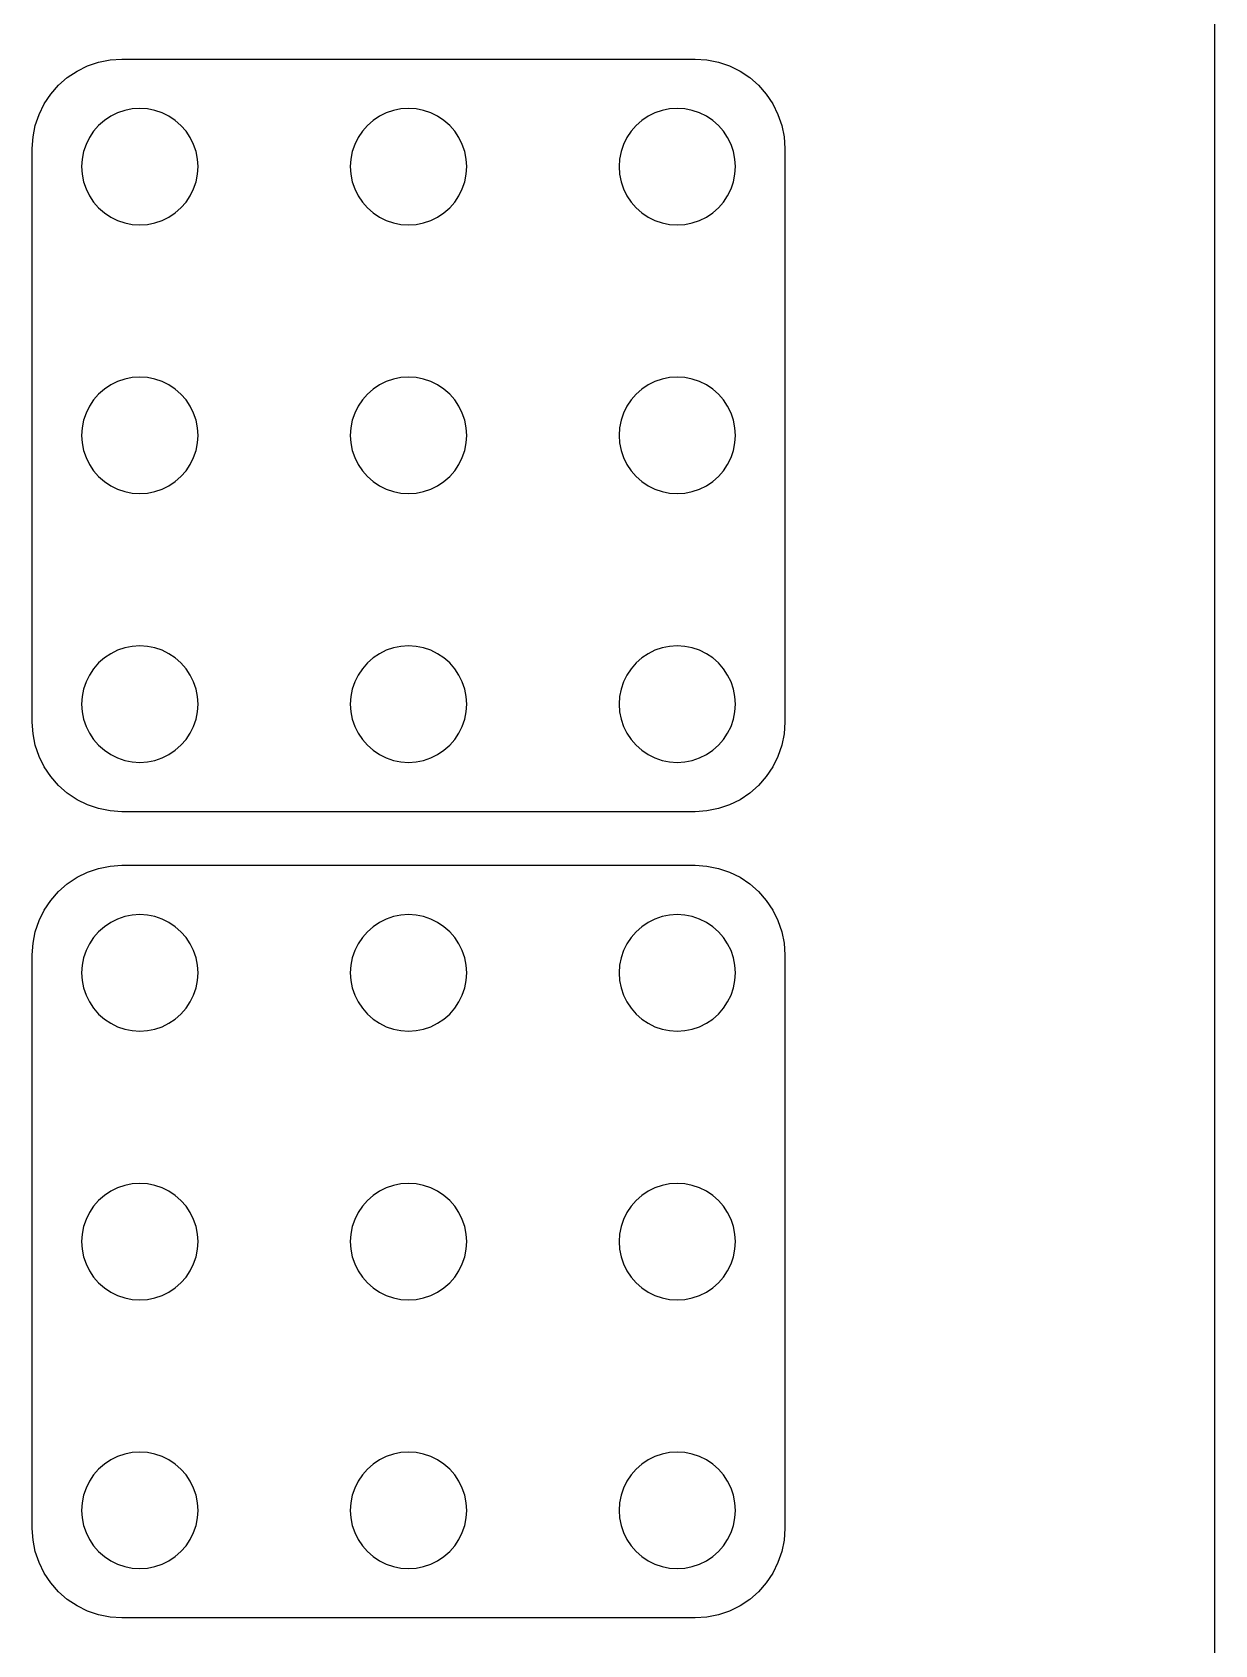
# Model space of a CAD drawing. Header units: metres. Extents: x -105 to 105, y -149 to 149.
# Drawn here: x 39 to 105, y -7.5 to 82.5 of the extents above; entities that cross this region are included whole.
import ezdxf

# ---------------------------------------------------------------- set-up
doc = ezdxf.new("R2010")
doc.units = ezdxf.units.M

msp = doc.modelspace()

# ---------------------------------------------------------------- linework, layer by layer
for p, q in [((105.005, -143.505), (105.005, 143.505)), ((43.3424, 80.9622), (43.995, 81.005)), ((43.995, 81.005), (76.005, 81.005)), ((76.005, 81.005), (76.6576, 80.9622)), ((40.9512, 79.9718), (41.495, 80.3351)), ((41.495, 80.3351), (42.0816, 80.6244)), ((42.0816, 80.6244), (42.7009, 80.8346)), ((42.7009, 80.8346), (43.3424, 80.9622)), ((76.6576, 80.9622), (77.2991, 80.8346)), ((77.2991, 80.8346), (77.9184, 80.6244)), ((77.9184, 80.6244), (78.505, 80.3351)), ((78.505, 80.3351), (79.0488, 79.9718)), ((40.0282, 79.0488), (40.4595, 79.5405)), ((40.4595, 79.5405), (40.9512, 79.9718)), ((79.0488, 79.9718), (79.5405, 79.5405)), ((79.5405, 79.5405), (79.9718, 79.0488)), ((39.3756, 77.9184), (39.6649, 78.505)), ((39.6649, 78.505), (40.0282, 79.0488)), ((79.9718, 79.0488), (80.3351, 78.505)), ((80.3351, 78.505), (80.6244, 77.9184)), ((39.1654, 77.2991), (39.3756, 77.9184)), ((43.0215, 77.5784), (42.7019, 77.2981)), ((43.375, 77.8146), (43.0215, 77.5784)), ((43.7563, 78.0026), (43.375, 77.8146)), ((44.1588, 78.1393), (43.7563, 78.0026)), ((44.5758, 78.2222), (44.1588, 78.1393)), ((45, 78.25), (44.5758, 78.2222)), ((45.4242, 78.2222), (45, 78.25)), ((45.8412, 78.1393), (45.4242, 78.2222)), ((46.2437, 78.0026), (45.8412, 78.1393)), ((46.625, 77.8146), (46.2437, 78.0026)), ((46.9785, 77.5784), (46.625, 77.8146)), ((47.2981, 77.2981), (46.9785, 77.5784)), ((58.0215, 77.5784), (57.7019, 77.2981)), ((58.375, 77.8146), (58.0215, 77.5784)), ((58.7563, 78.0026), (58.375, 77.8146)), ((59.1588, 78.1393), (58.7563, 78.0026)), ((59.5758, 78.2222), (59.1588, 78.1393)), ((60, 78.25), (59.5758, 78.2222)), ((60.4242, 78.2222), (60, 78.25)), ((60.8412, 78.1393), (60.4242, 78.2222)), ((61.2437, 78.0026), (60.8412, 78.1393)), ((61.625, 77.8146), (61.2437, 78.0026)), ((61.9785, 77.5784), (61.625, 77.8146)), ((62.2981, 77.2981), (61.9785, 77.5784)), ((73.0215, 77.5784), (72.7019, 77.2981)), ((73.375, 77.8146), (73.0215, 77.5784)), ((73.7563, 78.0026), (73.375, 77.8146)), ((74.1588, 78.1393), (73.7563, 78.0026)), ((74.5758, 78.2222), (74.1588, 78.1393)), ((75, 78.25), (74.5758, 78.2222)), ((75.4242, 78.2222), (75, 78.25)), ((75.8412, 78.1393), (75.4242, 78.2222)), ((76.2437, 78.0026), (75.8412, 78.1393)), ((76.625, 77.8146), (76.2437, 78.0026)), ((76.9785, 77.5784), (76.625, 77.8146)), ((77.2981, 77.2981), (76.9785, 77.5784)), ((80.6244, 77.9184), (80.8346, 77.2991)), ((38.995, 76.005), (39.0378, 76.6576)), ((39.0378, 76.6576), (39.1654, 77.2991)), ((42.1854, 76.625), (41.9974, 76.2437)), ((42.4216, 76.9785), (42.1854, 76.625)), ((42.7019, 77.2981), (42.4216, 76.9785)), ((47.5784, 76.9785), (47.2981, 77.2981)), ((47.8146, 76.625), (47.5784, 76.9785)), ((48.0026, 76.2437), (47.8146, 76.625)), ((57.1854, 76.625), (56.9974, 76.2437)), ((57.4216, 76.9785), (57.1854, 76.625)), ((57.7019, 77.2981), (57.4216, 76.9785)), ((62.5784, 76.9785), (62.2981, 77.2981)), ((62.8146, 76.625), (62.5784, 76.9785)), ((63.0026, 76.2437), (62.8146, 76.625)), ((72.1854, 76.625), (71.9974, 76.2437)), ((72.4216, 76.9785), (72.1854, 76.625)), ((72.7019, 77.2981), (72.4216, 76.9785)), ((77.5784, 76.9785), (77.2981, 77.2981)), ((77.8146, 76.625), (77.5784, 76.9785)), ((78.0026, 76.2437), (77.8146, 76.625)), ((80.8346, 77.2991), (80.9622, 76.6576)), ((80.9622, 76.6576), (81.005, 76.005)), ((38.995, 43.995), (38.995, 76.005)), ((41.8607, 75.8412), (41.7778, 75.4242)), ((41.9974, 76.2437), (41.8607, 75.8412)), ((48.1393, 75.8412), (48.0026, 76.2437)), ((48.2222, 75.4242), (48.1393, 75.8412)), ((56.8607, 75.8412), (56.7778, 75.4242)), ((56.9974, 76.2437), (56.8607, 75.8412)), ((63.1393, 75.8412), (63.0026, 76.2437)), ((63.2222, 75.4242), (63.1393, 75.8412)), ((71.8607, 75.8412), (71.7778, 75.4242)), ((71.9974, 76.2437), (71.8607, 75.8412)), ((78.1393, 75.8412), (78.0026, 76.2437)), ((78.2222, 75.4242), (78.1393, 75.8412)), ((81.005, 76.005), (81.005, 43.995)), ((41.7778, 75.4242), (41.75, 75)), ((41.75, 75), (41.7778, 74.5758)), ((48.25, 75), (48.2222, 75.4242)), ((48.2222, 74.5758), (48.25, 75)), ((56.7778, 75.4242), (56.75, 75)), ((56.75, 75), (56.7778, 74.5758)), ((63.25, 75), (63.2222, 75.4242)), ((63.2222, 74.5758), (63.25, 75)), ((71.7778, 75.4242), (71.75, 75)), ((71.75, 75), (71.7778, 74.5758)), ((78.25, 75), (78.2222, 75.4242)), ((78.2222, 74.5758), (78.25, 75)), ((41.7778, 74.5758), (41.8607, 74.1588)), ((41.8607, 74.1588), (41.9974, 73.7563)), ((48.0026, 73.7563), (48.1393, 74.1588)), ((48.1393, 74.1588), (48.2222, 74.5758)), ((56.7778, 74.5758), (56.8607, 74.1588)), ((56.8607, 74.1588), (56.9974, 73.7563)), ((63.0026, 73.7563), (63.1393, 74.1588)), ((63.1393, 74.1588), (63.2222, 74.5758)), ((71.7778, 74.5758), (71.8607, 74.1588)), ((71.8607, 74.1588), (71.9974, 73.7563)), ((78.0026, 73.7563), (78.1393, 74.1588)), ((78.1393, 74.1588), (78.2222, 74.5758)), ((41.9974, 73.7563), (42.1854, 73.375)), ((42.1854, 73.375), (42.4216, 73.0215)), ((42.4216, 73.0215), (42.7019, 72.7019)), ((47.2981, 72.7019), (47.5784, 73.0215)), ((47.5784, 73.0215), (47.8146, 73.375)), ((47.8146, 73.375), (48.0026, 73.7563)), ((56.9974, 73.7563), (57.1854, 73.375)), ((57.1854, 73.375), (57.4216, 73.0215)), ((57.4216, 73.0215), (57.7019, 72.7019)), ((62.2981, 72.7019), (62.5784, 73.0215)), ((62.5784, 73.0215), (62.8146, 73.375)), ((62.8146, 73.375), (63.0026, 73.7563)), ((71.9974, 73.7563), (72.1854, 73.375)), ((72.1854, 73.375), (72.4216, 73.0215)), ((72.4216, 73.0215), (72.7019, 72.7019)), ((77.2981, 72.7019), (77.5784, 73.0215)), ((77.5784, 73.0215), (77.8146, 73.375)), ((77.8146, 73.375), (78.0026, 73.7563)), ((42.7019, 72.7019), (43.0215, 72.4216)), ((43.0215, 72.4216), (43.375, 72.1854)), ((43.375, 72.1854), (43.7563, 71.9974)), ((46.2437, 71.9974), (46.625, 72.1854)), ((46.625, 72.1854), (46.9785, 72.4216)), ((46.9785, 72.4216), (47.2981, 72.7019)), ((57.7019, 72.7019), (58.0215, 72.4216)), ((58.0215, 72.4216), (58.375, 72.1854)), ((58.375, 72.1854), (58.7563, 71.9974)), ((61.2437, 71.9974), (61.625, 72.1854)), ((61.625, 72.1854), (61.9785, 72.4216)), ((61.9785, 72.4216), (62.2981, 72.7019)), ((72.7019, 72.7019), (73.0215, 72.4216)), ((73.0215, 72.4216), (73.375, 72.1854)), ((73.375, 72.1854), (73.7563, 71.9974)), ((76.2437, 71.9974), (76.625, 72.1854)), ((76.625, 72.1854), (76.9785, 72.4216)), ((76.9785, 72.4216), (77.2981, 72.7019)), ((43.7563, 71.9974), (44.1588, 71.8607)), ((44.1588, 71.8607), (44.5758, 71.7778)), ((44.5758, 71.7778), (45, 71.75)), ((45, 71.75), (45.4242, 71.7778)), ((45.4242, 71.7778), (45.8412, 71.8607)), ((45.8412, 71.8607), (46.2437, 71.9974)), ((58.7563, 71.9974), (59.1588, 71.8607)), ((59.1588, 71.8607), (59.5758, 71.7778)), ((59.5758, 71.7778), (60, 71.75)), ((60, 71.75), (60.4242, 71.7778)), ((60.4242, 71.7778), (60.8412, 71.8607)), ((60.8412, 71.8607), (61.2437, 71.9974)), ((73.7563, 71.9974), (74.1588, 71.8607)), ((74.1588, 71.8607), (74.5758, 71.7778)), ((74.5758, 71.7778), (75, 71.75)), ((75, 71.75), (75.4242, 71.7778)), ((75.4242, 71.7778), (75.8412, 71.8607)), ((75.8412, 71.8607), (76.2437, 71.9974)), ((43.7563, 63.0026), (43.375, 62.8146)), ((44.1588, 63.1393), (43.7563, 63.0026)), ((44.5758, 63.2222), (44.1588, 63.1393)), ((45, 63.25), (44.5758, 63.2222)), ((45.4242, 63.2222), (45, 63.25)), ((45.8412, 63.1393), (45.4242, 63.2222)), ((46.2437, 63.0026), (45.8412, 63.1393)), ((46.625, 62.8146), (46.2437, 63.0026)), ((58.7563, 63.0026), (58.375, 62.8146)), ((59.1588, 63.1393), (58.7563, 63.0026)), ((59.5758, 63.2222), (59.1588, 63.1393)), ((60, 63.25), (59.5758, 63.2222)), ((60.4242, 63.2222), (60, 63.25)), ((60.8412, 63.1393), (60.4242, 63.2222)), ((61.2437, 63.0026), (60.8412, 63.1393)), ((61.625, 62.8146), (61.2437, 63.0026)), ((73.7563, 63.0026), (73.375, 62.8146)), ((74.1588, 63.1393), (73.7563, 63.0026)), ((74.5758, 63.2222), (74.1588, 63.1393)), ((75, 63.25), (74.5758, 63.2222)), ((75.4242, 63.2222), (75, 63.25)), ((75.8412, 63.1393), (75.4242, 63.2222)), ((76.2437, 63.0026), (75.8412, 63.1393)), ((76.625, 62.8146), (76.2437, 63.0026)), ((42.7019, 62.2981), (42.4216, 61.9785)), ((43.0215, 62.5784), (42.7019, 62.2981)), ((43.375, 62.8146), (43.0215, 62.5784)), ((46.9785, 62.5784), (46.625, 62.8146)), ((47.2981, 62.2981), (46.9785, 62.5784)), ((47.5784, 61.9785), (47.2981, 62.2981)), ((57.7019, 62.2981), (57.4216, 61.9785)), ((58.0215, 62.5784), (57.7019, 62.2981)), ((58.375, 62.8146), (58.0215, 62.5784)), ((61.9785, 62.5784), (61.625, 62.8146)), ((62.2981, 62.2981), (61.9785, 62.5784)), ((62.5784, 61.9785), (62.2981, 62.2981)), ((72.7019, 62.2981), (72.4216, 61.9785)), ((73.0215, 62.5784), (72.7019, 62.2981)), ((73.375, 62.8146), (73.0215, 62.5784)), ((76.9785, 62.5784), (76.625, 62.8146)), ((77.2981, 62.2981), (76.9785, 62.5784)), ((77.5784, 61.9785), (77.2981, 62.2981)), ((41.9974, 61.2437), (41.8607, 60.8412)), ((42.1854, 61.625), (41.9974, 61.2437)), ((42.4216, 61.9785), (42.1854, 61.625)), ((47.8146, 61.625), (47.5784, 61.9785)), ((48.0026, 61.2437), (47.8146, 61.625)), ((48.1393, 60.8412), (48.0026, 61.2437)), ((56.9974, 61.2437), (56.8607, 60.8412)), ((57.1854, 61.625), (56.9974, 61.2437)), ((57.4216, 61.9785), (57.1854, 61.625)), ((62.8146, 61.625), (62.5784, 61.9785)), ((63.0026, 61.2437), (62.8146, 61.625)), ((63.1393, 60.8412), (63.0026, 61.2437)), ((71.9974, 61.2437), (71.8607, 60.8412)), ((72.1854, 61.625), (71.9974, 61.2437)), ((72.4216, 61.9785), (72.1854, 61.625)), ((77.8146, 61.625), (77.5784, 61.9785)), ((78.0026, 61.2437), (77.8146, 61.625)), ((78.1393, 60.8412), (78.0026, 61.2437)), ((41.7778, 60.4242), (41.75, 60)), ((41.8607, 60.8412), (41.7778, 60.4242)), ((48.2222, 60.4242), (48.1393, 60.8412)), ((48.25, 60), (48.2222, 60.4242)), ((56.7778, 60.4242), (56.75, 60)), ((56.8607, 60.8412), (56.7778, 60.4242)), ((63.2222, 60.4242), (63.1393, 60.8412)), ((63.25, 60), (63.2222, 60.4242)), ((71.7778, 60.4242), (71.75, 60)), ((71.8607, 60.8412), (71.7778, 60.4242)), ((78.2222, 60.4242), (78.1393, 60.8412)), ((78.25, 60), (78.2222, 60.4242)), ((41.75, 60), (41.7778, 59.5758)), ((41.7778, 59.5758), (41.8607, 59.1588)), ((48.1393, 59.1588), (48.2222, 59.5758)), ((48.2222, 59.5758), (48.25, 60)), ((56.75, 60), (56.7778, 59.5758)), ((56.7778, 59.5758), (56.8607, 59.1588)), ((63.1393, 59.1588), (63.2222, 59.5758)), ((63.2222, 59.5758), (63.25, 60)), ((71.75, 60), (71.7778, 59.5758)), ((71.7778, 59.5758), (71.8607, 59.1588)), ((78.1393, 59.1588), (78.2222, 59.5758)), ((78.2222, 59.5758), (78.25, 60)), ((41.8607, 59.1588), (41.9974, 58.7563)), ((41.9974, 58.7563), (42.1854, 58.375)), ((47.8146, 58.375), (48.0026, 58.7563)), ((48.0026, 58.7563), (48.1393, 59.1588)), ((56.8607, 59.1588), (56.9974, 58.7563)), ((56.9974, 58.7563), (57.1854, 58.375)), ((62.8146, 58.375), (63.0026, 58.7563)), ((63.0026, 58.7563), (63.1393, 59.1588)), ((71.8607, 59.1588), (71.9974, 58.7563)), ((71.9974, 58.7563), (72.1854, 58.375)), ((77.8146, 58.375), (78.0026, 58.7563)), ((78.0026, 58.7563), (78.1393, 59.1588)), ((42.1854, 58.375), (42.4216, 58.0215)), ((42.4216, 58.0215), (42.7019, 57.7019)), ((42.7019, 57.7019), (43.0215, 57.4216)), ((46.9785, 57.4216), (47.2981, 57.7019)), ((47.2981, 57.7019), (47.5784, 58.0215)), ((47.5784, 58.0215), (47.8146, 58.375)), ((57.1854, 58.375), (57.4216, 58.0215)), ((57.4216, 58.0215), (57.7019, 57.7019)), ((57.7019, 57.7019), (58.0215, 57.4216)), ((61.9785, 57.4216), (62.2981, 57.7019)), ((62.2981, 57.7019), (62.5784, 58.0215)), ((62.5784, 58.0215), (62.8146, 58.375)), ((72.1854, 58.375), (72.4216, 58.0215)), ((72.4216, 58.0215), (72.7019, 57.7019)), ((72.7019, 57.7019), (73.0215, 57.4216)), ((76.9785, 57.4216), (77.2981, 57.7019)), ((77.2981, 57.7019), (77.5784, 58.0215)), ((77.5784, 58.0215), (77.8146, 58.375)), ((43.0215, 57.4216), (43.375, 57.1854)), ((43.375, 57.1854), (43.7563, 56.9974)), ((43.7563, 56.9974), (44.1588, 56.8607)), ((44.1588, 56.8607), (44.5758, 56.7778)), ((44.5758, 56.7778), (45, 56.75)), ((45, 56.75), (45.4242, 56.7778)), ((45.4242, 56.7778), (45.8412, 56.8607)), ((45.8412, 56.8607), (46.2437, 56.9974)), ((46.2437, 56.9974), (46.625, 57.1854)), ((46.625, 57.1854), (46.9785, 57.4216)), ((58.0215, 57.4216), (58.375, 57.1854)), ((58.375, 57.1854), (58.7563, 56.9974)), ((58.7563, 56.9974), (59.1588, 56.8607)), ((59.1588, 56.8607), (59.5758, 56.7778)), ((59.5758, 56.7778), (60, 56.75)), ((60, 56.75), (60.4242, 56.7778)), ((60.4242, 56.7778), (60.8412, 56.8607)), ((60.8412, 56.8607), (61.2437, 56.9974)), ((61.2437, 56.9974), (61.625, 57.1854)), ((61.625, 57.1854), (61.9785, 57.4216)), ((73.0215, 57.4216), (73.375, 57.1854)), ((73.375, 57.1854), (73.7563, 56.9974)), ((73.7563, 56.9974), (74.1588, 56.8607)), ((74.1588, 56.8607), (74.5758, 56.7778)), ((74.5758, 56.7778), (75, 56.75)), ((75, 56.75), (75.4242, 56.7778)), ((75.4242, 56.7778), (75.8412, 56.8607)), ((75.8412, 56.8607), (76.2437, 56.9974)), ((76.2437, 56.9974), (76.625, 57.1854)), ((76.625, 57.1854), (76.9785, 57.4216)), ((43.375, 47.8146), (43.0215, 47.5784)), ((43.7563, 48.0026), (43.375, 47.8146)), ((44.1588, 48.1393), (43.7563, 48.0026)), ((44.5758, 48.2222), (44.1588, 48.1393)), ((45, 48.25), (44.5758, 48.2222)), ((45.4242, 48.2222), (45, 48.25)), ((45.8412, 48.1393), (45.4242, 48.2222)), ((46.2437, 48.0026), (45.8412, 48.1393)), ((46.625, 47.8146), (46.2437, 48.0026)), ((46.9785, 47.5784), (46.625, 47.8146)), ((58.375, 47.8146), (58.0215, 47.5784)), ((58.7563, 48.0026), (58.375, 47.8146)), ((59.1588, 48.1393), (58.7563, 48.0026)), ((59.5758, 48.2222), (59.1588, 48.1393)), ((60, 48.25), (59.5758, 48.2222)), ((60.4242, 48.2222), (60, 48.25)), ((60.8412, 48.1393), (60.4242, 48.2222)), ((61.2437, 48.0026), (60.8412, 48.1393)), ((61.625, 47.8146), (61.2437, 48.0026)), ((61.9785, 47.5784), (61.625, 47.8146)), ((73.375, 47.8146), (73.0215, 47.5784)), ((73.7563, 48.0026), (73.375, 47.8146)), ((74.1588, 48.1393), (73.7563, 48.0026)), ((74.5758, 48.2222), (74.1588, 48.1393)), ((75, 48.25), (74.5758, 48.2222)), ((75.4242, 48.2222), (75, 48.25)), ((75.8412, 48.1393), (75.4242, 48.2222)), ((76.2437, 48.0026), (75.8412, 48.1393)), ((76.625, 47.8146), (76.2437, 48.0026)), ((76.9785, 47.5784), (76.625, 47.8146)), ((42.4216, 46.9785), (42.1854, 46.625)), ((42.7019, 47.2981), (42.4216, 46.9785)), ((43.0215, 47.5784), (42.7019, 47.2981)), ((47.2981, 47.2981), (46.9785, 47.5784)), ((47.5784, 46.9785), (47.2981, 47.2981)), ((47.8146, 46.625), (47.5784, 46.9785)), ((57.4216, 46.9785), (57.1854, 46.625)), ((57.7019, 47.2981), (57.4216, 46.9785)), ((58.0215, 47.5784), (57.7019, 47.2981)), ((62.2981, 47.2981), (61.9785, 47.5784)), ((62.5784, 46.9785), (62.2981, 47.2981)), ((62.8146, 46.625), (62.5784, 46.9785)), ((72.4216, 46.9785), (72.1854, 46.625)), ((72.7019, 47.2981), (72.4216, 46.9785)), ((73.0215, 47.5784), (72.7019, 47.2981)), ((77.2981, 47.2981), (76.9785, 47.5784)), ((77.5784, 46.9785), (77.2981, 47.2981)), ((77.8146, 46.625), (77.5784, 46.9785)), ((41.9974, 46.2437), (41.8607, 45.8412)), ((42.1854, 46.625), (41.9974, 46.2437)), ((48.0026, 46.2437), (47.8146, 46.625)), ((48.1393, 45.8412), (48.0026, 46.2437)), ((56.9974, 46.2437), (56.8607, 45.8412)), ((57.1854, 46.625), (56.9974, 46.2437)), ((63.0026, 46.2437), (62.8146, 46.625)), ((63.1393, 45.8412), (63.0026, 46.2437)), ((71.9974, 46.2437), (71.8607, 45.8412)), ((72.1854, 46.625), (71.9974, 46.2437)), ((78.0026, 46.2437), (77.8146, 46.625)), ((78.1393, 45.8412), (78.0026, 46.2437)), ((41.7778, 45.4242), (41.75, 45)), ((41.75, 45), (41.7778, 44.5758)), ((41.8607, 45.8412), (41.7778, 45.4242)), ((48.2222, 45.4242), (48.1393, 45.8412)), ((48.25, 45), (48.2222, 45.4242)), ((48.2222, 44.5758), (48.25, 45)), ((56.7778, 45.4242), (56.75, 45)), ((56.75, 45), (56.7778, 44.5758)), ((56.8607, 45.8412), (56.7778, 45.4242)), ((63.2222, 45.4242), (63.1393, 45.8412)), ((63.25, 45), (63.2222, 45.4242)), ((63.2222, 44.5758), (63.25, 45)), ((71.7778, 45.4242), (71.75, 45)), ((71.75, 45), (71.7778, 44.5758)), ((71.8607, 45.8412), (71.7778, 45.4242)), ((78.2222, 45.4242), (78.1393, 45.8412)), ((78.25, 45), (78.2222, 45.4242)), ((78.2222, 44.5758), (78.25, 45)), ((41.7778, 44.5758), (41.8607, 44.1588)), ((41.8607, 44.1588), (41.9974, 43.7563)), ((48.0026, 43.7563), (48.1393, 44.1588)), ((48.1393, 44.1588), (48.2222, 44.5758)), ((56.7778, 44.5758), (56.8607, 44.1588)), ((56.8607, 44.1588), (56.9974, 43.7563)), ((63.0026, 43.7563), (63.1393, 44.1588)), ((63.1393, 44.1588), (63.2222, 44.5758)), ((71.7778, 44.5758), (71.8607, 44.1588)), ((71.8607, 44.1588), (71.9974, 43.7563)), ((78.0026, 43.7563), (78.1393, 44.1588)), ((78.1393, 44.1588), (78.2222, 44.5758)), ((39.0378, 43.3424), (38.995, 43.995)), ((39.1654, 42.7009), (39.0378, 43.3424)), ((41.9974, 43.7563), (42.1854, 43.375)), ((42.1854, 43.375), (42.4216, 43.0215)), ((47.5784, 43.0215), (47.8146, 43.375)), ((47.8146, 43.375), (48.0026, 43.7563)), ((56.9974, 43.7563), (57.1854, 43.375)), ((57.1854, 43.375), (57.4216, 43.0215)), ((62.5784, 43.0215), (62.8146, 43.375)), ((62.8146, 43.375), (63.0026, 43.7563)), ((71.9974, 43.7563), (72.1854, 43.375)), ((72.1854, 43.375), (72.4216, 43.0215)), ((77.5784, 43.0215), (77.8146, 43.375)), ((77.8146, 43.375), (78.0026, 43.7563)), ((80.9622, 43.3424), (80.8346, 42.7009)), ((81.005, 43.995), (80.9622, 43.3424)), ((39.3756, 42.0816), (39.1654, 42.7009)), ((42.4216, 43.0215), (42.7019, 42.7019)), ((42.7019, 42.7019), (43.0215, 42.4216)), ((43.0215, 42.4216), (43.375, 42.1854)), ((46.625, 42.1854), (46.9785, 42.4216)), ((46.9785, 42.4216), (47.2981, 42.7019)), ((47.2981, 42.7019), (47.5784, 43.0215)), ((57.4216, 43.0215), (57.7019, 42.7019)), ((57.7019, 42.7019), (58.0215, 42.4216)), ((58.0215, 42.4216), (58.375, 42.1854)), ((61.625, 42.1854), (61.9785, 42.4216)), ((61.9785, 42.4216), (62.2981, 42.7019)), ((62.2981, 42.7019), (62.5784, 43.0215)), ((72.4216, 43.0215), (72.7019, 42.7019)), ((72.7019, 42.7019), (73.0215, 42.4216)), ((73.0215, 42.4216), (73.375, 42.1854)), ((76.625, 42.1854), (76.9785, 42.4216)), ((76.9785, 42.4216), (77.2981, 42.7019)), ((77.2981, 42.7019), (77.5784, 43.0215)), ((80.8346, 42.7009), (80.6244, 42.0816)), ((39.6649, 41.495), (39.3756, 42.0816)), ((40.0282, 40.9512), (39.6649, 41.495)), ((43.375, 42.1854), (43.7563, 41.9974)), ((43.7563, 41.9974), (44.1588, 41.8607)), ((44.1588, 41.8607), (44.5758, 41.7778)), ((44.5758, 41.7778), (45, 41.75)), ((45, 41.75), (45.4242, 41.7778)), ((45.4242, 41.7778), (45.8412, 41.8607)), ((45.8412, 41.8607), (46.2437, 41.9974)), ((46.2437, 41.9974), (46.625, 42.1854)), ((58.375, 42.1854), (58.7563, 41.9974)), ((58.7563, 41.9974), (59.1588, 41.8607)), ((59.1588, 41.8607), (59.5758, 41.7778)), ((59.5758, 41.7778), (60, 41.75)), ((60, 41.75), (60.4242, 41.7778)), ((60.4242, 41.7778), (60.8412, 41.8607)), ((60.8412, 41.8607), (61.2437, 41.9974)), ((61.2437, 41.9974), (61.625, 42.1854)), ((73.375, 42.1854), (73.7563, 41.9974)), ((73.7563, 41.9974), (74.1588, 41.8607)), ((74.1588, 41.8607), (74.5758, 41.7778)), ((74.5758, 41.7778), (75, 41.75)), ((75, 41.75), (75.4242, 41.7778)), ((75.4242, 41.7778), (75.8412, 41.8607)), ((75.8412, 41.8607), (76.2437, 41.9974)), ((76.2437, 41.9974), (76.625, 42.1854)), ((80.3351, 41.495), (79.9718, 40.9512)), ((80.6244, 42.0816), (80.3351, 41.495)), ((40.4595, 40.4595), (40.0282, 40.9512)), ((79.9718, 40.9512), (79.5405, 40.4595)), ((40.9512, 40.0282), (40.4595, 40.4595)), ((41.495, 39.6649), (40.9512, 40.0282)), ((42.0816, 39.3756), (41.495, 39.6649)), ((78.505, 39.6649), (77.9184, 39.3756)), ((79.0488, 40.0282), (78.505, 39.6649)), ((79.5405, 40.4595), (79.0488, 40.0282)), ((42.7009, 39.1654), (42.0816, 39.3756)), ((43.3424, 39.0378), (42.7009, 39.1654)), ((43.995, 38.995), (43.3424, 39.0378)), ((76.005, 38.995), (43.995, 38.995)), ((76.6576, 39.0378), (76.005, 38.995)), ((77.2991, 39.1654), (76.6576, 39.0378)), ((77.9184, 39.3756), (77.2991, 39.1654)), ((43.3424, 35.9622), (43.995, 36.005)), ((43.995, 36.005), (76.005, 36.005)), ((76.005, 36.005), (76.6576, 35.9622)), ((40.9512, 34.9718), (41.495, 35.3351)), ((41.495, 35.3351), (42.0816, 35.6244)), ((42.0816, 35.6244), (42.7009, 35.8346)), ((42.7009, 35.8346), (43.3424, 35.9622)), ((76.6576, 35.9622), (77.2991, 35.8346)), ((77.2991, 35.8346), (77.9184, 35.6244)), ((77.9184, 35.6244), (78.505, 35.3351)), ((78.505, 35.3351), (79.0488, 34.9718)), ((40.0282, 34.0488), (40.4595, 34.5405)), ((40.4595, 34.5405), (40.9512, 34.9718)), ((79.0488, 34.9718), (79.5405, 34.5405)), ((79.5405, 34.5405), (79.9718, 34.0488)), ((39.3756, 32.9184), (39.6649, 33.505)), ((39.6649, 33.505), (40.0282, 34.0488)), ((79.9718, 34.0488), (80.3351, 33.505)), ((80.3351, 33.505), (80.6244, 32.9184)), ((39.1654, 32.2991), (39.3756, 32.9184)), ((43.0215, 32.5784), (42.7019, 32.2981)), ((43.375, 32.8146), (43.0215, 32.5784)), ((43.7563, 33.0026), (43.375, 32.8146)), ((44.1588, 33.1393), (43.7563, 33.0026)), ((44.5758, 33.2222), (44.1588, 33.1393)), ((45, 33.25), (44.5758, 33.2222)), ((45.4242, 33.2222), (45, 33.25)), ((45.8412, 33.1393), (45.4242, 33.2222)), ((46.2437, 33.0026), (45.8412, 33.1393)), ((46.625, 32.8146), (46.2437, 33.0026)), ((46.9785, 32.5784), (46.625, 32.8146)), ((47.2981, 32.2981), (46.9785, 32.5784)), ((58.0215, 32.5784), (57.7019, 32.2981)), ((58.375, 32.8146), (58.0215, 32.5784)), ((58.7563, 33.0026), (58.375, 32.8146)), ((59.1588, 33.1393), (58.7563, 33.0026)), ((59.5758, 33.2222), (59.1588, 33.1393)), ((60, 33.25), (59.5758, 33.2222)), ((60.4242, 33.2222), (60, 33.25)), ((60.8412, 33.1393), (60.4242, 33.2222)), ((61.2437, 33.0026), (60.8412, 33.1393)), ((61.625, 32.8146), (61.2437, 33.0026)), ((61.9785, 32.5784), (61.625, 32.8146)), ((62.2981, 32.2981), (61.9785, 32.5784)), ((73.0215, 32.5784), (72.7019, 32.2981)), ((73.375, 32.8146), (73.0215, 32.5784)), ((73.7563, 33.0026), (73.375, 32.8146)), ((74.1588, 33.1393), (73.7563, 33.0026)), ((74.5758, 33.2222), (74.1588, 33.1393)), ((75, 33.25), (74.5758, 33.2222)), ((75.4242, 33.2222), (75, 33.25)), ((75.8412, 33.1393), (75.4242, 33.2222)), ((76.2437, 33.0026), (75.8412, 33.1393)), ((76.625, 32.8146), (76.2437, 33.0026)), ((76.9785, 32.5784), (76.625, 32.8146)), ((77.2981, 32.2981), (76.9785, 32.5784)), ((80.6244, 32.9184), (80.8346, 32.2991)), ((38.995, 31.005), (39.0378, 31.6576)), ((39.0378, 31.6576), (39.1654, 32.2991)), ((42.1854, 31.625), (41.9974, 31.2437)), ((42.4216, 31.9785), (42.1854, 31.625)), ((42.7019, 32.2981), (42.4216, 31.9785)), ((47.5784, 31.9785), (47.2981, 32.2981)), ((47.8146, 31.625), (47.5784, 31.9785)), ((48.0026, 31.2437), (47.8146, 31.625)), ((57.1854, 31.625), (56.9974, 31.2437)), ((57.4216, 31.9785), (57.1854, 31.625)), ((57.7019, 32.2981), (57.4216, 31.9785)), ((62.5784, 31.9785), (62.2981, 32.2981)), ((62.8146, 31.625), (62.5784, 31.9785)), ((63.0026, 31.2437), (62.8146, 31.625)), ((72.1854, 31.625), (71.9974, 31.2437)), ((72.4216, 31.9785), (72.1854, 31.625)), ((72.7019, 32.2981), (72.4216, 31.9785)), ((77.5784, 31.9785), (77.2981, 32.2981)), ((77.8146, 31.625), (77.5784, 31.9785)), ((78.0026, 31.2437), (77.8146, 31.625)), ((80.8346, 32.2991), (80.9622, 31.6576)), ((80.9622, 31.6576), (81.005, 31.005)), ((38.995, -1.00499), (38.995, 31.005)), ((41.8607, 30.8412), (41.7778, 30.4242)), ((41.9974, 31.2437), (41.8607, 30.8412)), ((48.1393, 30.8412), (48.0026, 31.2437)), ((48.2222, 30.4242), (48.1393, 30.8412)), ((56.8607, 30.8412), (56.7778, 30.4242)), ((56.9974, 31.2437), (56.8607, 30.8412)), ((63.1393, 30.8412), (63.0026, 31.2437)), ((63.2222, 30.4242), (63.1393, 30.8412)), ((71.8607, 30.8412), (71.7778, 30.4242)), ((71.9974, 31.2437), (71.8607, 30.8412)), ((78.1393, 30.8412), (78.0026, 31.2437)), ((78.2222, 30.4242), (78.1393, 30.8412)), ((81.005, 31.005), (81.005, -1.00499)), ((41.7778, 30.4242), (41.75, 30)), ((41.75, 30), (41.7778, 29.5758)), ((48.25, 30), (48.2222, 30.4242)), ((48.2222, 29.5758), (48.25, 30)), ((56.7778, 30.4242), (56.75, 30)), ((56.75, 30), (56.7778, 29.5758)), ((63.25, 30), (63.2222, 30.4242)), ((63.2222, 29.5758), (63.25, 30)), ((71.7778, 30.4242), (71.75, 30)), ((71.75, 30), (71.7778, 29.5758)), ((78.25, 30), (78.2222, 30.4242)), ((78.2222, 29.5758), (78.25, 30)), ((41.7778, 29.5758), (41.8607, 29.1588)), ((41.8607, 29.1588), (41.9974, 28.7563)), ((48.0026, 28.7563), (48.1393, 29.1588)), ((48.1393, 29.1588), (48.2222, 29.5758)), ((56.7778, 29.5758), (56.8607, 29.1588)), ((56.8607, 29.1588), (56.9974, 28.7563)), ((63.0026, 28.7563), (63.1393, 29.1588)), ((63.1393, 29.1588), (63.2222, 29.5758)), ((71.7778, 29.5758), (71.8607, 29.1588)), ((71.8607, 29.1588), (71.9974, 28.7563)), ((78.0026, 28.7563), (78.1393, 29.1588)), ((78.1393, 29.1588), (78.2222, 29.5758)), ((41.9974, 28.7563), (42.1854, 28.375)), ((42.1854, 28.375), (42.4216, 28.0215)), ((42.4216, 28.0215), (42.7019, 27.7019)), ((47.2981, 27.7019), (47.5784, 28.0215)), ((47.5784, 28.0215), (47.8146, 28.375)), ((47.8146, 28.375), (48.0026, 28.7563)), ((56.9974, 28.7563), (57.1854, 28.375)), ((57.1854, 28.375), (57.4216, 28.0215)), ((57.4216, 28.0215), (57.7019, 27.7019)), ((62.2981, 27.7019), (62.5784, 28.0215)), ((62.5784, 28.0215), (62.8146, 28.375)), ((62.8146, 28.375), (63.0026, 28.7563)), ((71.9974, 28.7563), (72.1854, 28.375)), ((72.1854, 28.375), (72.4216, 28.0215)), ((72.4216, 28.0215), (72.7019, 27.7019)), ((77.2981, 27.7019), (77.5784, 28.0215)), ((77.5784, 28.0215), (77.8146, 28.375)), ((77.8146, 28.375), (78.0026, 28.7563)), ((42.7019, 27.7019), (43.0215, 27.4216)), ((43.0215, 27.4216), (43.375, 27.1854)), ((43.375, 27.1854), (43.7563, 26.9974)), ((46.2437, 26.9974), (46.625, 27.1854)), ((46.625, 27.1854), (46.9785, 27.4216)), ((46.9785, 27.4216), (47.2981, 27.7019)), ((57.7019, 27.7019), (58.0215, 27.4216)), ((58.0215, 27.4216), (58.375, 27.1854)), ((58.375, 27.1854), (58.7563, 26.9974)), ((61.2437, 26.9974), (61.625, 27.1854)), ((61.625, 27.1854), (61.9785, 27.4216)), ((61.9785, 27.4216), (62.2981, 27.7019)), ((72.7019, 27.7019), (73.0215, 27.4216)), ((73.0215, 27.4216), (73.375, 27.1854)), ((73.375, 27.1854), (73.7563, 26.9974)), ((76.2437, 26.9974), (76.625, 27.1854)), ((76.625, 27.1854), (76.9785, 27.4216)), ((76.9785, 27.4216), (77.2981, 27.7019)), ((43.7563, 26.9974), (44.1588, 26.8607)), ((44.1588, 26.8607), (44.5758, 26.7778)), ((44.5758, 26.7778), (45, 26.75)), ((45, 26.75), (45.4242, 26.7778)), ((45.4242, 26.7778), (45.8412, 26.8607)), ((45.8412, 26.8607), (46.2437, 26.9974)), ((58.7563, 26.9974), (59.1588, 26.8607)), ((59.1588, 26.8607), (59.5758, 26.7778)), ((59.5758, 26.7778), (60, 26.75)), ((60, 26.75), (60.4242, 26.7778)), ((60.4242, 26.7778), (60.8412, 26.8607)), ((60.8412, 26.8607), (61.2437, 26.9974)), ((73.7563, 26.9974), (74.1588, 26.8607)), ((74.1588, 26.8607), (74.5758, 26.7778)), ((74.5758, 26.7778), (75, 26.75)), ((75, 26.75), (75.4242, 26.7778)), ((75.4242, 26.7778), (75.8412, 26.8607)), ((75.8412, 26.8607), (76.2437, 26.9974)), ((43.7563, 18.0026), (43.375, 17.8146)), ((44.1588, 18.1393), (43.7563, 18.0026)), ((44.5758, 18.2222), (44.1588, 18.1393)), ((45, 18.25), (44.5758, 18.2222)), ((45.4242, 18.2222), (45, 18.25)), ((45.8412, 18.1393), (45.4242, 18.2222)), ((46.2437, 18.0026), (45.8412, 18.1393)), ((46.625, 17.8146), (46.2437, 18.0026)), ((58.7563, 18.0026), (58.375, 17.8146)), ((59.1588, 18.1393), (58.7563, 18.0026)), ((59.5758, 18.2222), (59.1588, 18.1393)), ((60, 18.25), (59.5758, 18.2222)), ((60.4242, 18.2222), (60, 18.25)), ((60.8412, 18.1393), (60.4242, 18.2222)), ((61.2437, 18.0026), (60.8412, 18.1393)), ((61.625, 17.8146), (61.2437, 18.0026)), ((73.7563, 18.0026), (73.375, 17.8146)), ((74.1588, 18.1393), (73.7563, 18.0026)), ((74.5758, 18.2222), (74.1588, 18.1393)), ((75, 18.25), (74.5758, 18.2222)), ((75.4242, 18.2222), (75, 18.25)), ((75.8412, 18.1393), (75.4242, 18.2222)), ((76.2437, 18.0026), (75.8412, 18.1393)), ((76.625, 17.8146), (76.2437, 18.0026)), ((42.7019, 17.2981), (42.4216, 16.9785)), ((43.0215, 17.5784), (42.7019, 17.2981)), ((43.375, 17.8146), (43.0215, 17.5784)), ((46.9785, 17.5784), (46.625, 17.8146)), ((47.2981, 17.2981), (46.9785, 17.5784)), ((47.5784, 16.9785), (47.2981, 17.2981)), ((57.7019, 17.2981), (57.4216, 16.9785)), ((58.0215, 17.5784), (57.7019, 17.2981)), ((58.375, 17.8146), (58.0215, 17.5784)), ((61.9785, 17.5784), (61.625, 17.8146)), ((62.2981, 17.2981), (61.9785, 17.5784)), ((62.5784, 16.9785), (62.2981, 17.2981)), ((72.7019, 17.2981), (72.4216, 16.9785)), ((73.0215, 17.5784), (72.7019, 17.2981)), ((73.375, 17.8146), (73.0215, 17.5784)), ((76.9785, 17.5784), (76.625, 17.8146)), ((77.2981, 17.2981), (76.9785, 17.5784)), ((77.5784, 16.9785), (77.2981, 17.2981)), ((41.9974, 16.2437), (41.8607, 15.8412)), ((42.1854, 16.625), (41.9974, 16.2437)), ((42.4216, 16.9785), (42.1854, 16.625)), ((47.8146, 16.625), (47.5784, 16.9785)), ((48.0026, 16.2437), (47.8146, 16.625)), ((48.1393, 15.8412), (48.0026, 16.2437)), ((56.9974, 16.2437), (56.8607, 15.8412)), ((57.1854, 16.625), (56.9974, 16.2437)), ((57.4216, 16.9785), (57.1854, 16.625)), ((62.8146, 16.625), (62.5784, 16.9785)), ((63.0026, 16.2437), (62.8146, 16.625)), ((63.1393, 15.8412), (63.0026, 16.2437)), ((71.9974, 16.2437), (71.8607, 15.8412)), ((72.1854, 16.625), (71.9974, 16.2437)), ((72.4216, 16.9785), (72.1854, 16.625)), ((77.8146, 16.625), (77.5784, 16.9785)), ((78.0026, 16.2437), (77.8146, 16.625)), ((78.1393, 15.8412), (78.0026, 16.2437)), ((41.7778, 15.4242), (41.75, 15)), ((41.8607, 15.8412), (41.7778, 15.4242)), ((48.2222, 15.4242), (48.1393, 15.8412)), ((48.25, 15), (48.2222, 15.4242)), ((56.7778, 15.4242), (56.75, 15)), ((56.8607, 15.8412), (56.7778, 15.4242)), ((63.2222, 15.4242), (63.1393, 15.8412)), ((63.25, 15), (63.2222, 15.4242)), ((71.7778, 15.4242), (71.75, 15)), ((71.8607, 15.8412), (71.7778, 15.4242)), ((78.2222, 15.4242), (78.1393, 15.8412)), ((78.25, 15), (78.2222, 15.4242)), ((41.75, 15), (41.7778, 14.5758)), ((41.7778, 14.5758), (41.8607, 14.1588)), ((48.1393, 14.1588), (48.2222, 14.5758)), ((48.2222, 14.5758), (48.25, 15)), ((56.75, 15), (56.7778, 14.5758)), ((56.7778, 14.5758), (56.8607, 14.1588)), ((63.1393, 14.1588), (63.2222, 14.5758)), ((63.2222, 14.5758), (63.25, 15)), ((71.75, 15), (71.7778, 14.5758)), ((71.7778, 14.5758), (71.8607, 14.1588)), ((78.1393, 14.1588), (78.2222, 14.5758)), ((78.2222, 14.5758), (78.25, 15)), ((41.8607, 14.1588), (41.9974, 13.7563)), ((41.9974, 13.7563), (42.1854, 13.375)), ((47.8146, 13.375), (48.0026, 13.7563)), ((48.0026, 13.7563), (48.1393, 14.1588)), ((56.8607, 14.1588), (56.9974, 13.7563)), ((56.9974, 13.7563), (57.1854, 13.375)), ((62.8146, 13.375), (63.0026, 13.7563)), ((63.0026, 13.7563), (63.1393, 14.1588)), ((71.8607, 14.1588), (71.9974, 13.7563)), ((71.9974, 13.7563), (72.1854, 13.375)), ((77.8146, 13.375), (78.0026, 13.7563)), ((78.0026, 13.7563), (78.1393, 14.1588)), ((42.1854, 13.375), (42.4216, 13.0215)), ((42.4216, 13.0215), (42.7019, 12.7019)), ((42.7019, 12.7019), (43.0215, 12.4216)), ((46.9785, 12.4216), (47.2981, 12.7019)), ((47.2981, 12.7019), (47.5784, 13.0215)), ((47.5784, 13.0215), (47.8146, 13.375)), ((57.1854, 13.375), (57.4216, 13.0215)), ((57.4216, 13.0215), (57.7019, 12.7019)), ((57.7019, 12.7019), (58.0215, 12.4216)), ((61.9785, 12.4216), (62.2981, 12.7019)), ((62.2981, 12.7019), (62.5784, 13.0215)), ((62.5784, 13.0215), (62.8146, 13.375)), ((72.1854, 13.375), (72.4216, 13.0215)), ((72.4216, 13.0215), (72.7019, 12.7019)), ((72.7019, 12.7019), (73.0215, 12.4216)), ((76.9785, 12.4216), (77.2981, 12.7019)), ((77.2981, 12.7019), (77.5784, 13.0215)), ((77.5784, 13.0215), (77.8146, 13.375)), ((43.0215, 12.4216), (43.375, 12.1854)), ((43.375, 12.1854), (43.7563, 11.9974)), ((43.7563, 11.9974), (44.1588, 11.8607)), ((44.1588, 11.8607), (44.5758, 11.7778)), ((44.5758, 11.7778), (45, 11.75)), ((45, 11.75), (45.4242, 11.7778)), ((45.4242, 11.7778), (45.8412, 11.8607)), ((45.8412, 11.8607), (46.2437, 11.9974)), ((46.2437, 11.9974), (46.625, 12.1854)), ((46.625, 12.1854), (46.9785, 12.4216)), ((58.0215, 12.4216), (58.375, 12.1854)), ((58.375, 12.1854), (58.7563, 11.9974)), ((58.7563, 11.9974), (59.1588, 11.8607)), ((59.1588, 11.8607), (59.5758, 11.7778)), ((59.5758, 11.7778), (60, 11.75)), ((60, 11.75), (60.4242, 11.7778)), ((60.4242, 11.7778), (60.8412, 11.8607)), ((60.8412, 11.8607), (61.2437, 11.9974)), ((61.2437, 11.9974), (61.625, 12.1854)), ((61.625, 12.1854), (61.9785, 12.4216)), ((73.0215, 12.4216), (73.375, 12.1854)), ((73.375, 12.1854), (73.7563, 11.9974)), ((73.7563, 11.9974), (74.1588, 11.8607)), ((74.1588, 11.8607), (74.5758, 11.7778)), ((74.5758, 11.7778), (75, 11.75)), ((75, 11.75), (75.4242, 11.7778)), ((75.4242, 11.7778), (75.8412, 11.8607)), ((75.8412, 11.8607), (76.2437, 11.9974)), ((76.2437, 11.9974), (76.625, 12.1854)), ((76.625, 12.1854), (76.9785, 12.4216)), ((43.375, 2.81458), (43.0215, 2.57838)), ((43.7563, 3.00261), (43.375, 2.81458)), ((44.1588, 3.13925), (43.7563, 3.00261)), ((44.5758, 3.22218), (44.1588, 3.13925)), ((45, 3.25), (44.5758, 3.22218)), ((45.4242, 3.22218), (45, 3.25)), ((45.8412, 3.13925), (45.4242, 3.22218)), ((46.2437, 3.00261), (45.8412, 3.13925)), ((46.625, 2.81458), (46.2437, 3.00261)), ((46.9785, 2.57838), (46.625, 2.81458)), ((58.375, 2.81458), (58.0215, 2.57838)), ((58.7563, 3.00261), (58.375, 2.81458)), ((59.1588, 3.13925), (58.7563, 3.00261)), ((59.5758, 3.22218), (59.1588, 3.13925)), ((60, 3.25), (59.5758, 3.22218)), ((60.4242, 3.22218), (60, 3.25)), ((60.8412, 3.13925), (60.4242, 3.22218)), ((61.2437, 3.00261), (60.8412, 3.13925)), ((61.625, 2.81458), (61.2437, 3.00261)), ((61.9785, 2.57838), (61.625, 2.81458)), ((73.375, 2.81458), (73.0215, 2.57838)), ((73.7563, 3.00261), (73.375, 2.81458)), ((74.1588, 3.13925), (73.7563, 3.00261)), ((74.5758, 3.22218), (74.1588, 3.13925)), ((75, 3.25), (74.5758, 3.22218)), ((75.4242, 3.22218), (75, 3.25)), ((75.8412, 3.13925), (75.4242, 3.22218)), ((76.2437, 3.00261), (75.8412, 3.13925)), ((76.625, 2.81458), (76.2437, 3.00261)), ((76.9785, 2.57838), (76.625, 2.81458)), ((42.4216, 1.97847), (42.1854, 1.625)), ((42.7019, 2.2981), (42.4216, 1.97847)), ((43.0215, 2.57838), (42.7019, 2.2981)), ((47.2981, 2.2981), (46.9785, 2.57838)), ((47.5784, 1.97847), (47.2981, 2.2981)), ((47.8146, 1.625), (47.5784, 1.97847)), ((57.4216, 1.97847), (57.1854, 1.625)), ((57.7019, 2.2981), (57.4216, 1.97847)), ((58.0215, 2.57838), (57.7019, 2.2981)), ((62.2981, 2.2981), (61.9785, 2.57838)), ((62.5784, 1.97847), (62.2981, 2.2981)), ((62.8146, 1.625), (62.5784, 1.97847)), ((72.4216, 1.97847), (72.1854, 1.625)), ((72.7019, 2.2981), (72.4216, 1.97847)), ((73.0215, 2.57838), (72.7019, 2.2981)), ((77.2981, 2.2981), (76.9785, 2.57838)), ((77.5784, 1.97847), (77.2981, 2.2981)), ((77.8146, 1.625), (77.5784, 1.97847)), ((41.9974, 1.24371), (41.8607, 0.84116)), ((42.1854, 1.625), (41.9974, 1.24371)), ((48.0026, 1.24371), (47.8146, 1.625)), ((48.1393, 0.84116), (48.0026, 1.24371)), ((56.9974, 1.24371), (56.8607, 0.84116)), ((57.1854, 1.625), (56.9974, 1.24371)), ((63.0026, 1.24371), (62.8146, 1.625)), ((63.1393, 0.84116), (63.0026, 1.24371)), ((71.9974, 1.24371), (71.8607, 0.84116)), ((72.1854, 1.625), (71.9974, 1.24371)), ((78.0026, 1.24371), (77.8146, 1.625)), ((78.1393, 0.84116), (78.0026, 1.24371)), ((41.7778, 0.42421), (41.75, 0)), ((41.75, 0), (41.7778, -0.42421)), ((41.8607, 0.84116), (41.7778, 0.42421)), ((48.2222, 0.42421), (48.1393, 0.84116)), ((48.25, 0), (48.2222, 0.42421)), ((48.2222, -0.42421), (48.25, 0)), ((56.7778, 0.42421), (56.75, 0)), ((56.75, 0), (56.7778, -0.42421)), ((56.8607, 0.84116), (56.7778, 0.42421)), ((63.2222, 0.42421), (63.1393, 0.84116)), ((63.25, 0), (63.2222, 0.42421)), ((63.2222, -0.42421), (63.25, 0)), ((71.7778, 0.42421), (71.75, 0)), ((71.75, 0), (71.7778, -0.42421)), ((71.8607, 0.84116), (71.7778, 0.42421)), ((78.2222, 0.42421), (78.1393, 0.84116)), ((78.25, 0), (78.2222, 0.42421)), ((78.2222, -0.42421), (78.25, 0)), ((41.7778, -0.42421), (41.8607, -0.84116)), ((41.8607, -0.84116), (41.9974, -1.24371)), ((48.0026, -1.24371), (48.1393, -0.84116)), ((48.1393, -0.84116), (48.2222, -0.42421)), ((56.7778, -0.42421), (56.8607, -0.84116)), ((56.8607, -0.84116), (56.9974, -1.24371)), ((63.0026, -1.24371), (63.1393, -0.84116)), ((63.1393, -0.84116), (63.2222, -0.42421)), ((71.7778, -0.42421), (71.8607, -0.84116)), ((71.8607, -0.84116), (71.9974, -1.24371)), ((78.0026, -1.24371), (78.1393, -0.84116)), ((78.1393, -0.84116), (78.2222, -0.42421)), ((39.0378, -1.65762), (38.995, -1.00499)), ((39.1654, -2.29909), (39.0378, -1.65762)), ((41.9974, -1.24371), (42.1854, -1.625)), ((42.1854, -1.625), (42.4216, -1.97847)), ((47.5784, -1.97847), (47.8146, -1.625)), ((47.8146, -1.625), (48.0026, -1.24371)), ((56.9974, -1.24371), (57.1854, -1.625)), ((57.1854, -1.625), (57.4216, -1.97847)), ((62.5784, -1.97847), (62.8146, -1.625)), ((62.8146, -1.625), (63.0026, -1.24371)), ((71.9974, -1.24371), (72.1854, -1.625)), ((72.1854, -1.625), (72.4216, -1.97847)), ((77.5784, -1.97847), (77.8146, -1.625)), ((77.8146, -1.625), (78.0026, -1.24371)), ((80.9622, -1.65762), (80.8346, -2.29909)), ((81.005, -1.00499), (80.9622, -1.65762)), ((39.3756, -2.91841), (39.1654, -2.29909)), ((42.4216, -1.97847), (42.7019, -2.2981)), ((42.7019, -2.2981), (43.0215, -2.57838)), ((43.0215, -2.57838), (43.375, -2.81458)), ((46.625, -2.81458), (46.9785, -2.57838)), ((46.9785, -2.57838), (47.2981, -2.2981)), ((47.2981, -2.2981), (47.5784, -1.97847)), ((57.4216, -1.97847), (57.7019, -2.2981)), ((57.7019, -2.2981), (58.0215, -2.57838)), ((58.0215, -2.57838), (58.375, -2.81458)), ((61.625, -2.81458), (61.9785, -2.57838)), ((61.9785, -2.57838), (62.2981, -2.2981)), ((62.2981, -2.2981), (62.5784, -1.97847)), ((72.4216, -1.97847), (72.7019, -2.2981)), ((72.7019, -2.2981), (73.0215, -2.57838)), ((73.0215, -2.57838), (73.375, -2.81458)), ((76.625, -2.81458), (76.9785, -2.57838)), ((76.9785, -2.57838), (77.2981, -2.2981)), ((77.2981, -2.2981), (77.5784, -1.97847)), ((80.8346, -2.29909), (80.6244, -2.91841)), ((39.6649, -3.50499), (39.3756, -2.91841)), ((40.0282, -4.0488), (39.6649, -3.50499)), ((43.375, -2.81458), (43.7563, -3.00259)), ((43.7563, -3.00259), (44.1588, -3.13925)), ((44.1588, -3.13925), (44.5758, -3.22218)), ((44.5758, -3.22218), (45, -3.25)), ((45, -3.25), (45.4242, -3.22218)), ((45.4242, -3.22218), (45.8412, -3.13925)), ((45.8412, -3.13925), (46.2437, -3.00259)), ((46.2437, -3.00259), (46.625, -2.81458)), ((58.375, -2.81458), (58.7563, -3.00259)), ((58.7563, -3.00259), (59.1588, -3.13925)), ((59.1588, -3.13925), (59.5758, -3.22218)), ((59.5758, -3.22218), (60, -3.25)), ((60, -3.25), (60.4242, -3.22218)), ((60.4242, -3.22218), (60.8412, -3.13925)), ((60.8412, -3.13925), (61.2437, -3.00259)), ((61.2437, -3.00259), (61.625, -2.81458)), ((73.375, -2.81458), (73.7563, -3.00259)), ((73.7563, -3.00259), (74.1588, -3.13925)), ((74.1588, -3.13925), (74.5758, -3.22218)), ((74.5758, -3.22218), (75, -3.25)), ((75, -3.25), (75.4242, -3.22218)), ((75.4242, -3.22218), (75.8412, -3.13925)), ((75.8412, -3.13925), (76.2437, -3.00259)), ((76.2437, -3.00259), (76.625, -2.81458)), ((80.3351, -3.50499), (79.9718, -4.0488)), ((80.6244, -2.91841), (80.3351, -3.50499)), ((40.4595, -4.54053), (40.0282, -4.0488)), ((79.9718, -4.0488), (79.5405, -4.54053)), ((40.9512, -4.97176), (40.4595, -4.54053)), ((41.495, -5.33511), (40.9512, -4.97176)), ((42.0816, -5.62439), (41.495, -5.33511)), ((78.505, -5.33511), (77.9184, -5.62439)), ((79.0488, -4.97176), (78.505, -5.33511)), ((79.5405, -4.54053), (79.0488, -4.97176)), ((42.7009, -5.83463), (42.0816, -5.62439)), ((43.3424, -5.96222), (42.7009, -5.83463)), ((43.995, -6.00499), (43.3424, -5.96222)), ((76.005, -6.00499), (43.995, -6.00499)), ((76.6576, -5.96222), (76.005, -6.00499)), ((77.2991, -5.83463), (76.6576, -5.96222)), ((77.9184, -5.62439), (77.2991, -5.83463))]:
    msp.add_line(p, q)

doc.saveas('drawing.dxf')
